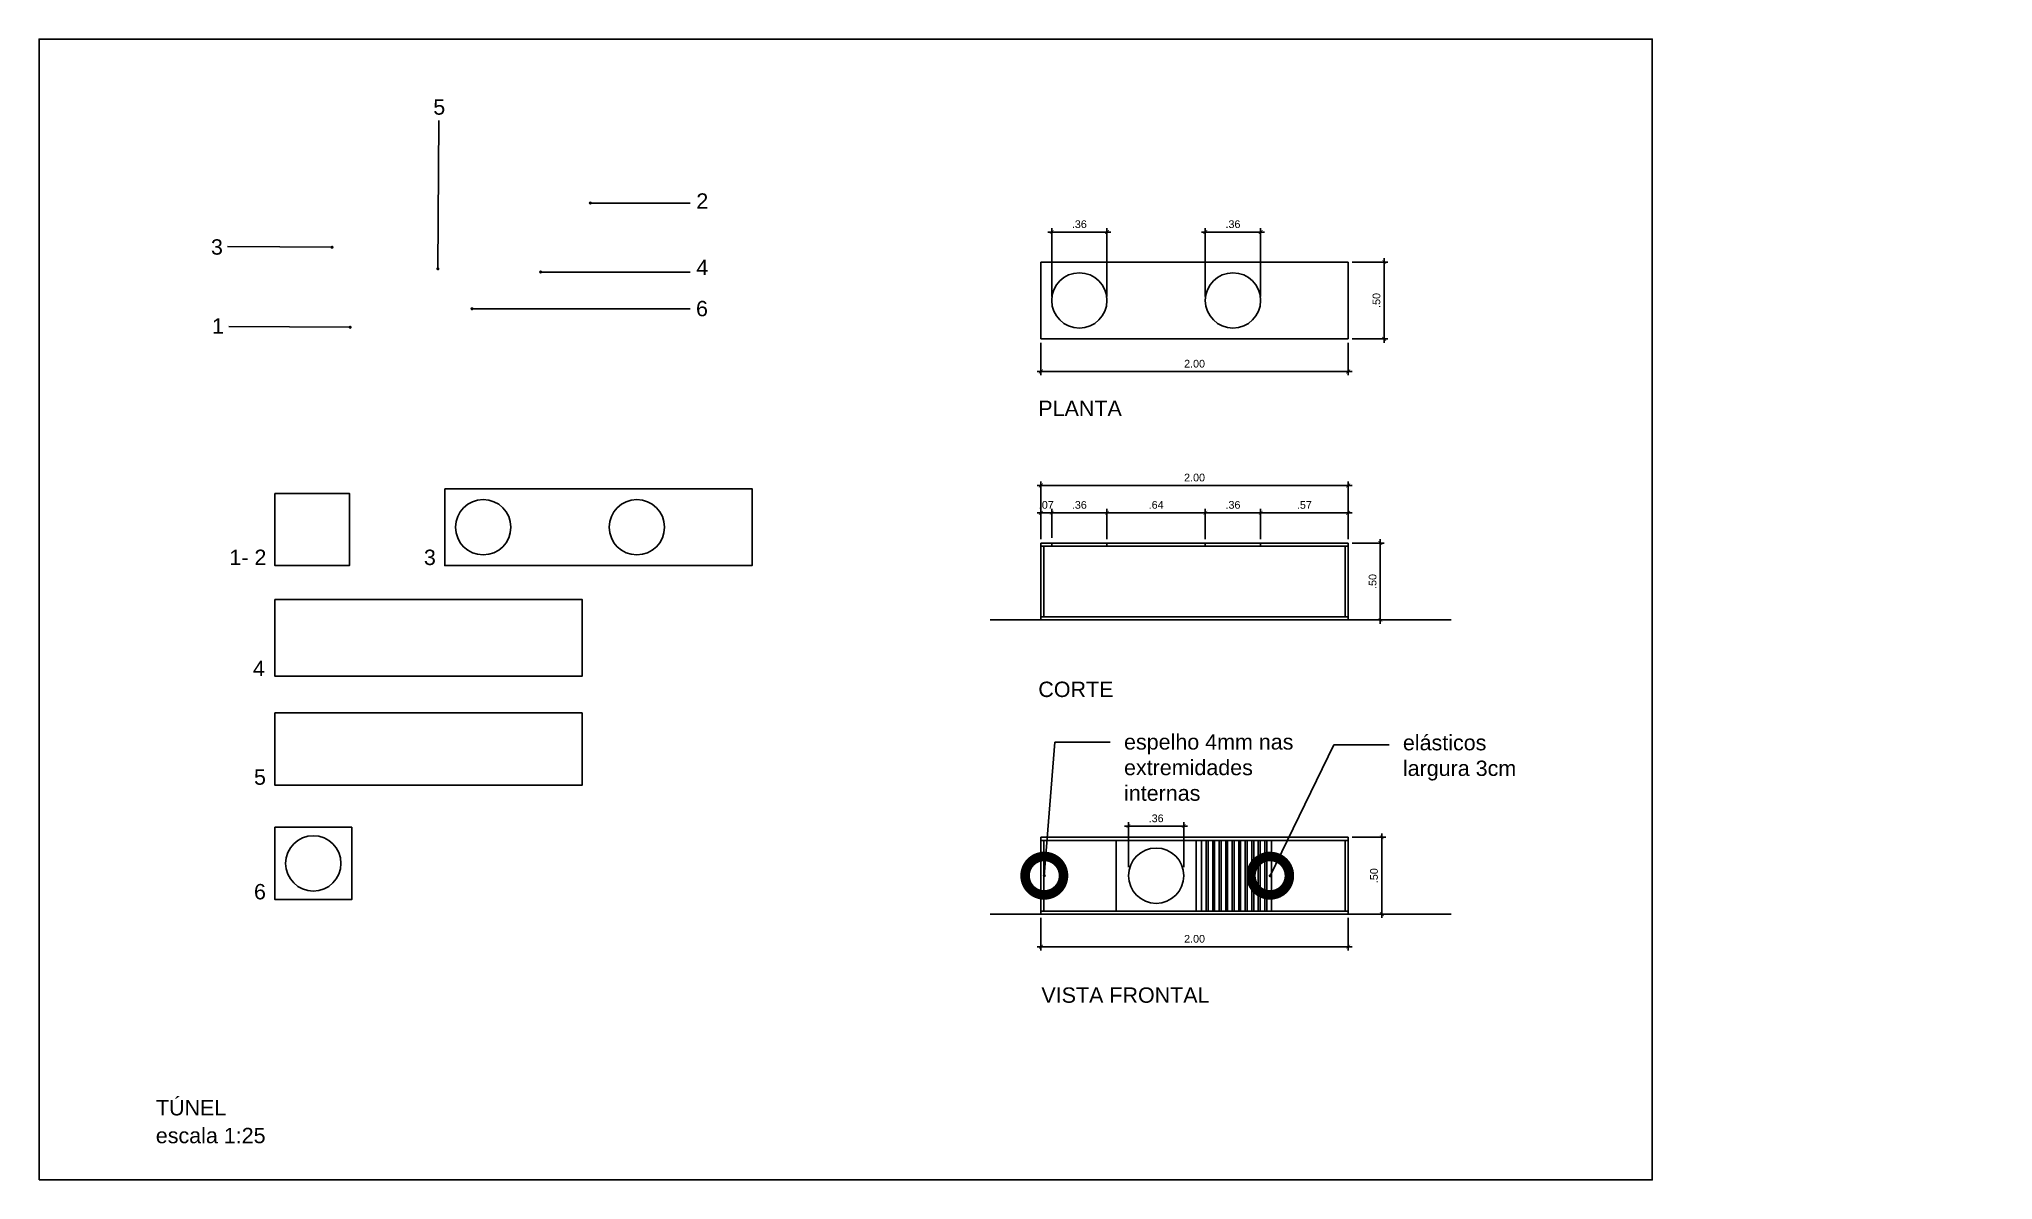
# Model space of a CAD drawing. Header units: metres. Extents: x 0.2 to 73.1, y 0.2 to 38.5.
# Drawn here: x 0.24 to 12.96, y 0.23 to 7.66 of the extents above; entities outside this region: 5.
import ezdxf
from ezdxf import colors
from ezdxf.entities.mleader import LeaderData, LeaderLine
from ezdxf.math import Vec2, Vec3

# ---------------------------------------------------------------- set-up
doc = ezdxf.new("R2010")
doc.units = ezdxf.units.M
doc.header["$LTSCALE"] = 0.05
doc.header["$MEASUREMENT"] = 0
for name, color, linetype in [('2D-CHAMADAS', 7, 'Continuous'), ('AR-MOBILIARIO', 7, 'Continuous'), ('FLIP_COTA', 1, 'Continuous'), ('FLIP_TXT_02', 2, 'Continuous'), ('FLIP_TXT_03', 1, 'Continuous'), ('UR-CALÇADAS', 7, 'Continuous')]:
    doc.layers.add(name, color=color, linetype=linetype)
doc.styles.add('080-ARIAL-100', font='arial.ttf', dxfattribs={"height": 0.175})
doc.styles.add('Arial', font='arial.ttf')
doc.dimstyles.new('PADR025', dxfattribs={"dimscale": 0, "dimtxt": 0.05, "dimasz": 0.025, "dimexe": 0.025, "dimexo": 0.025, "dimgap": 0.025, "dimtad": 1, "dimzin": 5, "dimdsep": 46, "dimtxsty": 'Arial', "dimblk1": 'ARCHTICK', "dimblk2": 'ARCHTICK', "dimsah": 1, "dimcen": 0.025, "dimdle": 0.025, "dimclrd": 12, "dimclre": 12, "dimclrt": 12, "dimadec": 0, "dimazin": 0, "dimtfac": 1, "dimtix": 1, "dimtmove": 2, "dimatfit": 3, "dimldrblk": 'ORIGIN', "dimfxl": 0.05, "dimtolj": 1, "dimtzin": 5, "dimarcsym": 0})
pattern_1 = [(10, (0, 0), (-0.01562834, 0.0886327), [])]

# ---------------------------------------------------------------- blocks, each defined once
blk = doc.blocks.new('_ArchTick')
at = {"color": 0, "linetype": 'ByBlock', "const_width": 0.15}
blk.add_lwpolyline([(-0.5, -0.5), (0.5, 0.5)], dxfattribs=at)
blk = doc.blocks.new('*D96')
at = {"layer": 'DEFPOINTS', "color": 0, "ltscale": 10, "transparency": 16777216}
for p in [(6.76, 5.704), (8.76, 5.704), (8.76, 5.492)]:
    blk.add_point(p, dxfattribs=at)
at = {"layer": 'FLIP_COTA', "color": 12, "lineweight": -2, "ltscale": 10, "transparency": 16777216}
for p, q in [((6.76, 5.679), (6.76, 5.467)), ((8.76, 5.679), (8.76, 5.467)), ((6.735, 5.492), (8.785, 5.492))]:
    blk.add_line(p, q, dxfattribs=at)
at = {"layer": 'FLIP_COTA', "color": 12, "lineweight": -2, "ltscale": 10, "transparency": 16777216, "xscale": 0.025, "yscale": 0.025, "zscale": 0.025, "rotation": 180}
blk.add_blockref('_ArchTick', (6.76, 5.492), dxfattribs=at)
at = {"layer": 'FLIP_COTA', "color": 12, "lineweight": -2, "ltscale": 10, "transparency": 16777216, "xscale": 0.025, "yscale": 0.025, "zscale": 0.025}
blk.add_blockref('_ArchTick', (8.76, 5.492), dxfattribs=at)
at = {"layer": 'FLIP_COTA', "color": 12, "ltscale": 10, "transparency": 16777216, "insert": (7.76, 5.542), "char_height": 0.05, "attachment_point": 5, "style": 'Arial'}
blk.add_mtext('\\A1;2.00', dxfattribs=at)
blk = doc.blocks.new('_Origin')
at = {"color": 0, "linetype": 'ByBlock', "lineweight": -2}
blk.add_line((0, 0), (-1, 0), dxfattribs=at)
blk.add_circle((0, 0), 0.5, dxfattribs=at)
blk = doc.blocks.new('*D97')
at = {"layer": 'DEFPOINTS', "color": 0, "ltscale": 10, "transparency": 16777216}
for p in [(8.76, 6.204), (8.994, 6.204), (8.76, 5.704)]:
    blk.add_point(p, dxfattribs=at)
at = {"layer": 'FLIP_COTA', "color": 12, "lineweight": -2, "ltscale": 10, "transparency": 16777216}
for p, q in [((8.785, 6.204), (9.019, 6.204)), ((8.994, 5.679), (8.994, 6.229)), ((8.785, 5.704), (9.019, 5.704))]:
    blk.add_line(p, q, dxfattribs=at)
at = {"layer": 'FLIP_COTA', "color": 12, "lineweight": -2, "ltscale": 10, "transparency": 16777216, "xscale": 0.025, "yscale": 0.025, "zscale": 0.025}
for p, rotation in [((8.994, 6.204), 90), ((8.994, 5.704), 270)]:
    blk.add_blockref('_ArchTick', p, dxfattribs=dict(at, rotation=rotation))
at = {"layer": 'FLIP_COTA', "color": 12, "ltscale": 10, "transparency": 16777216, "insert": (8.944, 5.954), "char_height": 0.05, "attachment_point": 5, "rotation": 90, "style": 'Arial'}
blk.add_mtext('\\A1;.50', dxfattribs=at)
blk = doc.blocks.new('*D98')
at = {"layer": 'DEFPOINTS', "color": 0, "ltscale": 10, "transparency": 16777216}
for p in [(8.76, 4.375), (8.969, 4.375), (8.76, 3.875)]:
    blk.add_point(p, dxfattribs=at)
at = {"layer": 'FLIP_COTA', "color": 12, "lineweight": -2, "ltscale": 10, "transparency": 16777216}
for p, q in [((8.785, 4.375), (8.994, 4.375)), ((8.969, 3.85), (8.969, 4.4)), ((8.785, 3.875), (8.994, 3.875))]:
    blk.add_line(p, q, dxfattribs=at)
at = {"layer": 'FLIP_COTA', "color": 12, "lineweight": -2, "ltscale": 10, "transparency": 16777216, "xscale": 0.025, "yscale": 0.025, "zscale": 0.025}
for p, rotation in [((8.969, 4.375), 90), ((8.969, 3.875), 270)]:
    blk.add_blockref('_ArchTick', p, dxfattribs=dict(at, rotation=rotation))
at = {"layer": 'FLIP_COTA', "color": 12, "ltscale": 10, "transparency": 16777216, "insert": (8.919, 4.125), "char_height": 0.05, "attachment_point": 5, "rotation": 90, "style": 'Arial'}
blk.add_mtext('\\A1;.50', dxfattribs=at)
blk = doc.blocks.new('*D87')
at = {"layer": 'DEFPOINTS', "color": 0, "ltscale": 10, "transparency": 16777216}
for p in [(6.76, 1.96), (8.76, 1.96), (8.76, 1.748)]:
    blk.add_point(p, dxfattribs=at)
at = {"layer": 'FLIP_COTA', "color": 12, "lineweight": -2, "ltscale": 10, "transparency": 16777216}
for p, q in [((6.76, 1.935), (6.76, 1.723)), ((8.76, 1.935), (8.76, 1.723)), ((6.735, 1.748), (8.785, 1.748))]:
    blk.add_line(p, q, dxfattribs=at)
at = {"layer": 'FLIP_COTA', "color": 12, "lineweight": -2, "ltscale": 10, "transparency": 16777216, "xscale": 0.025, "yscale": 0.025, "zscale": 0.025, "rotation": 180}
blk.add_blockref('_ArchTick', (6.76, 1.748), dxfattribs=at)
at = {"layer": 'FLIP_COTA', "color": 12, "lineweight": -2, "ltscale": 10, "transparency": 16777216, "xscale": 0.025, "yscale": 0.025, "zscale": 0.025}
blk.add_blockref('_ArchTick', (8.76, 1.748), dxfattribs=at)
at = {"layer": 'FLIP_COTA', "color": 12, "ltscale": 10, "transparency": 16777216, "insert": (7.76, 1.799), "char_height": 0.05, "attachment_point": 5, "style": 'Arial'}
blk.add_mtext('\\A1;2.00', dxfattribs=at)
blk = doc.blocks.new('*D88')
at = {"layer": 'DEFPOINTS', "color": 0, "ltscale": 10, "transparency": 16777216}
for p in [(8.76, 2.46), (8.979, 2.46), (8.76, 1.96)]:
    blk.add_point(p, dxfattribs=at)
at = {"layer": 'FLIP_COTA', "color": 12, "lineweight": -2, "ltscale": 10, "transparency": 16777216}
for p, q in [((8.785, 2.46), (9.004, 2.46)), ((8.979, 1.935), (8.979, 2.485)), ((8.785, 1.96), (9.004, 1.96))]:
    blk.add_line(p, q, dxfattribs=at)
at = {"layer": 'FLIP_COTA', "color": 12, "lineweight": -2, "ltscale": 10, "transparency": 16777216, "xscale": 0.025, "yscale": 0.025, "zscale": 0.025}
for p, rotation in [((8.979, 2.46), 90), ((8.979, 1.96), 270)]:
    blk.add_blockref('_ArchTick', p, dxfattribs=dict(at, rotation=rotation))
at = {"layer": 'FLIP_COTA', "color": 12, "ltscale": 10, "transparency": 16777216, "insert": (8.928, 2.21), "char_height": 0.05, "attachment_point": 5, "rotation": 90, "style": 'Arial'}
blk.add_mtext('\\A1;.50', dxfattribs=at)
blk = doc.blocks.new('*D89')
at = {"layer": 'DEFPOINTS', "color": 0, "ltscale": 10, "transparency": 16777216}
for p in [(7.19, 4.572), (6.83, 4.384), (7.19, 4.384)]:
    blk.add_point(p, dxfattribs=at)
at = {"layer": 'FLIP_COTA', "color": 12, "lineweight": -2, "ltscale": 10, "transparency": 16777216}
for p, q in [((6.83, 4.409), (6.83, 4.597)), ((7.19, 4.409), (7.19, 4.597)), ((6.805, 4.572), (7.215, 4.572))]:
    blk.add_line(p, q, dxfattribs=at)
at = {"layer": 'FLIP_COTA', "color": 12, "lineweight": -2, "ltscale": 10, "transparency": 16777216, "xscale": 0.025, "yscale": 0.025, "zscale": 0.025, "rotation": 180}
blk.add_blockref('_ArchTick', (6.83, 4.572), dxfattribs=at)
at = {"layer": 'FLIP_COTA', "color": 12, "lineweight": -2, "ltscale": 10, "transparency": 16777216, "xscale": 0.025, "yscale": 0.025, "zscale": 0.025}
blk.add_blockref('_ArchTick', (7.19, 4.572), dxfattribs=at)
at = {"layer": 'FLIP_COTA', "color": 12, "ltscale": 10, "transparency": 16777216, "insert": (7.01, 4.623), "char_height": 0.05, "attachment_point": 5, "style": 'Arial'}
blk.add_mtext('\\A1;.36', dxfattribs=at)
blk = doc.blocks.new('*D90')
at = {"layer": 'DEFPOINTS', "color": 0, "ltscale": 10, "transparency": 16777216}
for p in [(8.19, 4.572), (7.83, 4.384), (8.19, 4.384)]:
    blk.add_point(p, dxfattribs=at)
at = {"layer": 'FLIP_COTA', "color": 12, "lineweight": -2, "ltscale": 10, "transparency": 16777216}
for p, q in [((7.83, 4.409), (7.83, 4.597)), ((8.19, 4.409), (8.19, 4.597)), ((7.805, 4.572), (8.215, 4.572))]:
    blk.add_line(p, q, dxfattribs=at)
at = {"layer": 'FLIP_COTA', "color": 12, "lineweight": -2, "ltscale": 10, "transparency": 16777216, "xscale": 0.025, "yscale": 0.025, "zscale": 0.025, "rotation": 180}
blk.add_blockref('_ArchTick', (7.83, 4.572), dxfattribs=at)
at = {"layer": 'FLIP_COTA', "color": 12, "lineweight": -2, "ltscale": 10, "transparency": 16777216, "xscale": 0.025, "yscale": 0.025, "zscale": 0.025}
blk.add_blockref('_ArchTick', (8.19, 4.572), dxfattribs=at)
at = {"layer": 'FLIP_COTA', "color": 12, "ltscale": 10, "transparency": 16777216, "insert": (8.01, 4.623), "char_height": 0.05, "attachment_point": 5, "style": 'Arial'}
blk.add_mtext('\\A1;.36', dxfattribs=at)
blk = doc.blocks.new('*D91')
at = {"layer": 'DEFPOINTS', "color": 0, "ltscale": 10, "transparency": 16777216}
for p in [(6.83, 4.572), (6.76, 4.375), (6.83, 4.384)]:
    blk.add_point(p, dxfattribs=at)
at = {"layer": 'FLIP_COTA', "color": 12, "lineweight": -2, "ltscale": 10, "transparency": 16777216}
for p, q in [((6.76, 4.4), (6.76, 4.597)), ((6.83, 4.409), (6.83, 4.597)), ((6.76, 4.572), (6.735, 4.572)), ((6.76, 4.572), (6.83, 4.572)), ((6.83, 4.572), (6.855, 4.572))]:
    blk.add_line(p, q, dxfattribs=at)
at = {"layer": 'FLIP_COTA', "color": 12, "lineweight": -2, "ltscale": 10, "transparency": 16777216, "xscale": 0.025, "yscale": 0.025, "zscale": 0.025}
blk.add_blockref('_ArchTick', (6.76, 4.572), dxfattribs=at)
at = {"layer": 'FLIP_COTA', "color": 12, "lineweight": -2, "ltscale": 10, "transparency": 16777216, "xscale": 0.025, "yscale": 0.025, "zscale": 0.025, "rotation": 180}
blk.add_blockref('_ArchTick', (6.83, 4.572), dxfattribs=at)
at = {"layer": 'FLIP_COTA', "color": 12, "ltscale": 10, "transparency": 16777216, "insert": (6.795, 4.623), "char_height": 0.05, "attachment_point": 5, "style": 'Arial'}
blk.add_mtext('\\A1;.07', dxfattribs=at)
blk = doc.blocks.new('*D92')
at = {"layer": 'DEFPOINTS', "color": 0, "ltscale": 10, "transparency": 16777216}
for p in [(7.83, 4.572), (7.19, 4.375), (7.83, 4.375)]:
    blk.add_point(p, dxfattribs=at)
at = {"layer": 'FLIP_COTA', "color": 12, "lineweight": -2, "ltscale": 10, "transparency": 16777216}
for p, q in [((7.19, 4.4), (7.19, 4.597)), ((7.83, 4.4), (7.83, 4.597)), ((7.165, 4.572), (7.855, 4.572))]:
    blk.add_line(p, q, dxfattribs=at)
at = {"layer": 'FLIP_COTA', "color": 12, "lineweight": -2, "ltscale": 10, "transparency": 16777216, "xscale": 0.025, "yscale": 0.025, "zscale": 0.025, "rotation": 180}
blk.add_blockref('_ArchTick', (7.19, 4.572), dxfattribs=at)
at = {"layer": 'FLIP_COTA', "color": 12, "lineweight": -2, "ltscale": 10, "transparency": 16777216, "xscale": 0.025, "yscale": 0.025, "zscale": 0.025}
blk.add_blockref('_ArchTick', (7.83, 4.572), dxfattribs=at)
at = {"layer": 'FLIP_COTA', "color": 12, "ltscale": 10, "transparency": 16777216, "insert": (7.51, 4.623), "char_height": 0.05, "attachment_point": 5, "style": 'Arial'}
blk.add_mtext('\\A1;.64', dxfattribs=at)
blk = doc.blocks.new('*D93')
at = {"layer": 'DEFPOINTS', "color": 0, "ltscale": 10, "transparency": 16777216}
for p in [(8.76, 4.572), (8.19, 4.375), (8.76, 4.375)]:
    blk.add_point(p, dxfattribs=at)
at = {"layer": 'FLIP_COTA', "color": 12, "lineweight": -2, "ltscale": 10, "transparency": 16777216}
for p, q in [((8.19, 4.4), (8.19, 4.597)), ((8.76, 4.4), (8.76, 4.597)), ((8.165, 4.572), (8.785, 4.572))]:
    blk.add_line(p, q, dxfattribs=at)
at = {"layer": 'FLIP_COTA', "color": 12, "lineweight": -2, "ltscale": 10, "transparency": 16777216, "xscale": 0.025, "yscale": 0.025, "zscale": 0.025, "rotation": 180}
blk.add_blockref('_ArchTick', (8.19, 4.572), dxfattribs=at)
at = {"layer": 'FLIP_COTA', "color": 12, "lineweight": -2, "ltscale": 10, "transparency": 16777216, "xscale": 0.025, "yscale": 0.025, "zscale": 0.025}
blk.add_blockref('_ArchTick', (8.76, 4.572), dxfattribs=at)
at = {"layer": 'FLIP_COTA', "color": 12, "ltscale": 10, "transparency": 16777216, "insert": (8.475, 4.623), "char_height": 0.05, "attachment_point": 5, "style": 'Arial'}
blk.add_mtext('\\A1;.57', dxfattribs=at)
blk = doc.blocks.new('_DotSmall')
at = {"color": 0, "linetype": 'ByBlock', "const_width": 0.5}
blk.add_lwpolyline([(-0.0625, 0, 1), (0.0625, 0, 1)], format="xyb", close=True, dxfattribs=at)
blk = doc.blocks.new('*D94')
at = {"layer": 'DEFPOINTS', "color": 0, "ltscale": 10, "transparency": 16777216}
for p in [(8.76, 4.75), (6.76, 4.375), (8.76, 4.375)]:
    blk.add_point(p, dxfattribs=at)
at = {"layer": 'FLIP_COTA', "color": 12, "lineweight": -2, "ltscale": 10, "transparency": 16777216}
for p, q in [((6.735, 4.75), (8.785, 4.75)), ((6.76, 4.4), (6.76, 4.775)), ((8.76, 4.4), (8.76, 4.775))]:
    blk.add_line(p, q, dxfattribs=at)
at = {"layer": 'FLIP_COTA', "color": 12, "lineweight": -2, "ltscale": 10, "transparency": 16777216, "xscale": 0.025, "yscale": 0.025, "zscale": 0.025, "rotation": 180}
blk.add_blockref('_ArchTick', (6.76, 4.75), dxfattribs=at)
at = {"layer": 'FLIP_COTA', "color": 12, "lineweight": -2, "ltscale": 10, "transparency": 16777216, "xscale": 0.025, "yscale": 0.025, "zscale": 0.025}
blk.add_blockref('_ArchTick', (8.76, 4.75), dxfattribs=at)
at = {"layer": 'FLIP_COTA', "color": 12, "ltscale": 10, "transparency": 16777216, "insert": (7.76, 4.801), "char_height": 0.05, "attachment_point": 5, "style": 'Arial'}
blk.add_mtext('\\A1;2.00', dxfattribs=at)
blk = doc.blocks.new('*D95')
at = {"layer": 'DEFPOINTS', "color": 0, "ltscale": 10, "transparency": 16777216}
for p in [(7.69, 2.533), (7.33, 2.24), (7.69, 2.24)]:
    blk.add_point(p, dxfattribs=at)
at = {"layer": 'FLIP_COTA', "color": 12, "lineweight": -2, "ltscale": 10, "transparency": 16777216}
for p, q in [((7.33, 2.265), (7.33, 2.558)), ((7.69, 2.265), (7.69, 2.558)), ((7.305, 2.533), (7.715, 2.533))]:
    blk.add_line(p, q, dxfattribs=at)
at = {"layer": 'FLIP_COTA', "color": 12, "lineweight": -2, "ltscale": 10, "transparency": 16777216, "xscale": 0.025, "yscale": 0.025, "zscale": 0.025, "rotation": 180}
blk.add_blockref('_ArchTick', (7.33, 2.533), dxfattribs=at)
at = {"layer": 'FLIP_COTA', "color": 12, "lineweight": -2, "ltscale": 10, "transparency": 16777216, "xscale": 0.025, "yscale": 0.025, "zscale": 0.025}
blk.add_blockref('_ArchTick', (7.69, 2.533), dxfattribs=at)
at = {"layer": 'FLIP_COTA', "color": 12, "ltscale": 10, "transparency": 16777216, "insert": (7.51, 2.583), "char_height": 0.05, "attachment_point": 5, "style": 'Arial'}
blk.add_mtext('\\A1;.36', dxfattribs=at)

msp = doc.modelspace()

# ---------------------------------------------------------------- hatches: boundary and pattern name
at = {"layer": 'AR-MOBILIARIO', "linetype": 'Continuous', "lineweight": 0, "true_color": 0x5d5d5d}
h = msp.add_hatch(dxfattribs=at)
h.set_pattern_fill('MADEIRA_1', color=251, style=0, pattern_type=2)
h.set_pattern_definition(pattern_1)
h.paths.add_polyline_path([(35.991, 24.851), (35.978, 24.867), (35.532, 24.762), (35.533, 24.751), (35.539, 24.746), (35.547, 24.747)])
h = msp.add_hatch(dxfattribs=at)
h.set_pattern_fill('MADEIRA_1', color=251, style=0, pattern_type=2)
h.set_pattern_definition(pattern_1)
h.paths.add_polyline_path([(35.53, 24.777), (35.537, 24.764), (35.544, 24.765)])
h = msp.add_hatch(dxfattribs=at)
h.set_pattern_fill('MADEIRA_1', color=251, style=0, pattern_type=2)
h.set_pattern_definition(pattern_1)
h.paths.add_polyline_path([(35.532, 24.762), (35.537, 24.764), (35.53, 24.777)])
h = msp.add_hatch(dxfattribs=at)
h.set_pattern_fill('MADEIRA_1', color=251, style=0, pattern_type=2)
h.set_pattern_definition(pattern_1)
h.paths.add_polyline_path([(35.863, 24.471), (35.865, 24.493), (35.858, 24.499), (35.841, 24.489)])
at = {"layer": 'UR-CALÇADAS', "linetype": 'Continuous', "lineweight": 0, "true_color": 0x55697f}
msp.add_hatch(color=147, dxfattribs=at).paths.add_polyline_path([(73.119, 38.452), (73.103, 38.424, 0.005311)])

# ---------------------------------------------------------------- linework, layer by layer
at = {"layer": '2D-CHAMADAS', "color": 1}
for p, q in [((2.841, 7.126), (2.835, 6.16)), ((3.827, 6.588), (4.478, 6.588)), ((1.465, 6.306), (2.146, 6.3)), ((3.504, 6.139), (4.478, 6.139)), ((3.057, 5.9), (4.478, 5.9)), ((1.474, 5.785), (2.264, 5.779)), ((7.836, 2.44), (7.806, 2.44)), ((7.806, 2.44), (7.806, 1.98)), ((7.836, 1.98), (7.836, 2.44)), ((7.878, 2.44), (7.848, 2.44)), ((7.848, 2.44), (7.848, 1.98)), ((7.878, 1.98), (7.878, 2.44)), ((7.92, 2.44), (7.89, 2.44)), ((7.89, 2.44), (7.89, 1.98)), ((7.92, 1.98), (7.92, 2.44)), ((7.806, 1.98), (7.836, 1.98)), ((7.848, 1.98), (7.878, 1.98)), ((7.89, 1.98), (7.92, 1.98))]:
    msp.add_line(p, q, dxfattribs=at)
at = {"layer": '2D-CHAMADAS', "color": 2}
for p, q in [((7.26, 6.204), (6.76, 6.204)), ((6.76, 6.204), (6.76, 5.704)), ((7.76, 6.204), (7.26, 6.204)), ((8.26, 6.204), (7.76, 6.204)), ((8.76, 6.204), (8.26, 6.204)), ((8.76, 5.704), (8.76, 6.204)), ((6.76, 5.704), (7.26, 5.704)), ((7.26, 5.704), (7.76, 5.704)), ((7.76, 5.704), (8.26, 5.704)), ((8.26, 5.704), (8.76, 5.704)), ((6.83, 4.375), (6.76, 4.375)), ((6.76, 4.375), (6.76, 3.875)), ((6.83, 4.355), (6.76, 4.355)), ((6.78, 4.355), (6.78, 3.895)), ((6.83, 4.355), (6.83, 4.375)), ((7.26, 4.375), (7.19, 4.375)), ((7.19, 4.355), (7.19, 4.375)), ((7.83, 4.355), (7.19, 4.355)), ((7.76, 4.375), (7.26, 4.375)), ((7.83, 4.375), (7.76, 4.375)), ((7.83, 4.355), (7.83, 4.375)), ((8.26, 4.375), (8.19, 4.375)), ((8.19, 4.355), (8.19, 4.375)), ((8.76, 4.355), (8.19, 4.355)), ((8.76, 4.375), (8.26, 4.375)), ((8.74, 3.895), (8.74, 4.355)), ((8.76, 3.875), (8.76, 4.375)), ((6.76, 3.895), (8.76, 3.895)), ((6.76, 3.875), (7.26, 3.875)), ((7.26, 3.875), (8.76, 3.875)), ((6.76, 2.46), (7.25, 2.46)), ((6.76, 1.96), (6.76, 2.46)), ((6.76, 2.44), (7.77, 2.44)), ((6.78, 1.98), (6.78, 2.44)), ((7.77, 2.46), (7.25, 2.46)), ((7.25, 2.44), (7.25, 1.98)), ((7.77, 2.46), (8.27, 2.46)), ((7.77, 1.98), (7.77, 2.44)), ((7.77, 2.44), (8.27, 2.44)), ((8.76, 2.46), (8.27, 2.46)), ((8.76, 2.44), (8.27, 2.44)), ((8.74, 1.98), (8.74, 2.44)), ((8.76, 1.96), (8.76, 2.46)), ((7.77, 1.98), (6.76, 1.98)), ((7.25, 1.96), (6.76, 1.96)), ((7.25, 1.96), (7.77, 1.96)), ((8.27, 1.98), (7.77, 1.98)), ((8.27, 1.96), (7.77, 1.96)), ((8.27, 1.98), (8.76, 1.98)), ((8.27, 1.96), (8.76, 1.96))]:
    msp.add_line(p, q, dxfattribs=at)
at = {"layer": '2D-CHAMADAS', "color": 4}
for p, q in [((6.43, 3.875), (9.43, 3.875)), ((6.43, 1.96), (9.43, 1.96))]:
    msp.add_line(p, q, dxfattribs=at)
at = {"layer": '2D-CHAMADAS', "color": 1, "const_width": 0.01}
for points in [[(3.822, 6.588, 1), (3.832, 6.588, 1)], [(2.141, 6.3, 1), (2.151, 6.3, 1)], [(2.83, 6.16, 1), (2.84, 6.16, 1)], [(3.499, 6.139, 1), (3.509, 6.139, 1)], [(3.052, 5.9, 1), (3.062, 5.9, 1)], [(2.259, 5.779, 1), (2.269, 5.779, 1)], [(6.777, 2.21, 1), (6.787, 2.21, 1)], [(8.247, 2.21, 1), (8.257, 2.21, 1)]]:
    msp.add_lwpolyline(points, format="xyb", close=True, dxfattribs=at)
at = {"layer": '2D-CHAMADAS', "color": 2}
for points in [[(2.88, 4.728), (4.88, 4.728), (4.88, 4.228), (2.88, 4.228)], [(1.774, 4.698), (1.774, 4.228), (2.259, 4.228), (2.259, 4.698)], [(1.774, 4.008), (3.774, 4.008), (3.774, 3.508), (1.774, 3.508)], [(1.774, 3.269), (3.774, 3.269), (3.774, 2.799), (1.774, 2.799)], [(1.774, 2.525), (2.274, 2.525), (2.274, 2.055), (1.774, 2.055)]]:
    msp.add_lwpolyline(points, close=True, dxfattribs=at)
at = {"layer": '2D-CHAMADAS', "color": 14, "true_color": 0x9f0004}
for points in [[(6.83, 4.375), (7.19, 4.375), (7.19, 4.355), (6.83, 4.355)], [(7.83, 4.375), (8.19, 4.375), (8.19, 4.355), (7.83, 4.355)]]:
    msp.add_lwpolyline(points, close=True, dxfattribs=at)
at = {"layer": '2D-CHAMADAS', "color": 1}
for points in [[(7.933, 1.98), (7.963, 1.98), (7.963, 2.44), (7.933, 2.44)], [(7.975, 1.98), (8.005, 1.98), (8.005, 2.44), (7.975, 2.44)], [(8.018, 1.98), (8.048, 1.98), (8.048, 2.44), (8.018, 2.44)], [(8.06, 1.98), (8.09, 1.98), (8.09, 2.44), (8.06, 2.44)], [(8.103, 1.98), (8.133, 1.98), (8.133, 2.44), (8.103, 2.44)], [(8.145, 1.98), (8.175, 1.98), (8.175, 2.44), (8.145, 2.44)], [(8.188, 1.98), (8.218, 1.98), (8.218, 2.44), (8.188, 2.44)], [(8.23, 1.98), (8.26, 1.98), (8.26, 2.44), (8.23, 2.44)]]:
    msp.add_lwpolyline(points, close=True, dxfattribs=at)
at = {"layer": '2D-CHAMADAS', "color": 2}
for centre in [(7.01, 5.954), (8.01, 5.954), (3.13, 4.478), (4.13, 4.478), (2.024, 2.29), (7.51, 2.21)]:
    msp.add_circle(centre, 0.18, dxfattribs=at)
at = {"layer": 'DEFPOINTS'}
msp.add_lwpolyline([(0.239, 0.23), (10.739, 0.23), (10.739, 7.655), (0.239, 7.655)], close=True, dxfattribs=at)
at = {"layer": 'FLIP_COTA', "color": 12, "ltscale": 10}
for p, q in [((6.805, 6.399), (7.215, 6.399)), ((6.83, 5.979), (6.83, 6.424)), ((7.19, 5.979), (7.19, 6.424)), ((7.805, 6.399), (8.215, 6.399)), ((7.83, 5.979), (7.83, 6.424)), ((8.19, 5.979), (8.19, 6.424))]:
    msp.add_line(p, q, dxfattribs=at)

# ---------------------------------------------------------------- block references
at = {"layer": 'FLIP_COTA', "color": 12, "ltscale": 10, "xscale": 0.025, "yscale": 0.025, "zscale": 0.025, "rotation": 180}
for p in [(6.83, 6.399), (7.83, 6.399)]:
    msp.add_blockref('_ArchTick', p, dxfattribs=at)
at = {"layer": 'FLIP_COTA', "color": 12, "ltscale": 10, "xscale": 0.025, "yscale": 0.025, "zscale": 0.025}
for p in [(7.19, 6.399), (8.19, 6.399)]:
    msp.add_blockref('_ArchTick', p, dxfattribs=at)

# ---------------------------------------------------------------- texts
at = {"layer": 'FLIP_COTA', "color": 12, "ltscale": 10, "char_height": 0.05, "attachment_point": 5, "style": 'Arial'}
for insert in [(7.01, 6.45), (8.01, 6.45)]:
    msp.add_mtext('\\A1;.36', dxfattribs=dict(at, insert=insert))
at = {"layer": 'FLIP_TXT_02', "char_height": 0.1, "width": 3.9314, "attachment_point": 1, "style": '080-ARIAL-100'}
for s, insert in [('5 ', (2.805, 7.263)), ('2 ', (4.517, 6.651)), ('3 ', (1.358, 6.352)), ('4', (4.517, 6.219)), ('6 ', (4.515, 5.951)), ('1 ', (1.365, 5.838)), ('PLANTA', (6.743, 5.302)), ('1- 2 ', (1.478, 4.332)), ('3 ', (2.744, 4.332)), ('4 ', (1.631, 3.609)), ('CORTE', (6.743, 3.473)), ('5', (1.638, 2.902)), ('6', (1.638, 2.156)), ('VISTA FRONTAL', (6.763, 1.483)), ('TÚNEL', (1, 0.75)), ('escala 1:25', (0.999, 0.569))]:
    msp.add_mtext(s, dxfattribs=dict(at, insert=insert))

# ---------------------------------------------------------------- dimensions: what is measured, and where the dimension line sits
at = {"layer": 'FLIP_COTA', "ltscale": 10}
for base, p1, p2, picture, middle in [((8.994, 6.204), (8.76, 5.704), (8.76, 6.204), '*D97', (8.944, 5.954)), ((8.969, 4.375), (8.76, 3.875), (8.76, 4.375), '*D98', (8.919, 4.125)), ((8.979, 2.46), (8.76, 1.96), (8.76, 2.46), '*D88', (8.928, 2.21))]:
    dim = msp.add_linear_dim(base=base, p1=p1, p2=p2, angle=90, dimstyle='PADR025', override={"dimscale": 1}, dxfattribs=at)
    dim.commit()
    dim.dimension.update_dxf_attribs({"geometry": picture, "text_midpoint": middle})
for base, p1, p2, picture, middle in [((8.76, 5.492), (6.76, 5.704), (8.76, 5.704), '*D96', (7.76, 5.542)), ((8.76, 4.75), (6.76, 4.375), (8.76, 4.375), '*D94', (7.76, 4.801)), ((6.83, 4.572), (6.76, 4.375), (6.83, 4.384), '*D91', (6.795, 4.623)), ((7.19, 4.572), (6.83, 4.384), (7.19, 4.384), '*D89', (7.01, 4.623)), ((7.83, 4.572), (7.19, 4.375), (7.83, 4.375), '*D92', (7.51, 4.623)), ((8.19, 4.572), (7.83, 4.384), (8.19, 4.384), '*D90', (8.01, 4.623)), ((8.76, 4.572), (8.19, 4.375), (8.76, 4.375), '*D93', (8.475, 4.623)), ((7.69, 2.533), (7.33, 2.24), (7.69, 2.24), '*D95', (7.51, 2.583)), ((8.76, 1.748), (6.76, 1.96), (8.76, 1.96), '*D87', (7.76, 1.799))]:
    dim = msp.add_linear_dim(base=base, p1=p1, p2=p2, dimstyle='PADR025', override={"dimscale": 1}, dxfattribs=at)
    dim.commit()
    dim.dimension.update_dxf_attribs({"geometry": picture, "text_midpoint": middle})

# ---------------------------------------------------------------- leaders
at = {"layer": 'FLIP_TXT_03'}
ml = msp.add_multileader_mtext('Standard', dxfattribs=at)
ml.set_content('espelho 4mm nas \\Pextremidades \\Pinternas', color=256, style='Arial')
ml.set_leader_properties()
ml.set_arrow_properties(name='DOTSMALL')
ml.build(insert=Vec2(0, 0))
ml.multileader.update_dxf_attribs({"text_right_attachment_type": 6, "dogleg_length": 0.36, "arrow_head_size": 0.5})
ctx = ml.context
ctx.base_point, ctx.char_height, ctx.arrow_head_size, ctx.landing_gap_size, ctx.plane_origin = Vec3(7.211, 3.08), 0.1, 0.5, 0.09, Vec3(7.577, -1.009)
ctx.right_attachment = 6
notes = []
notes.append((ctx, [(0, (1, 1, 0), (6.851, 3.08), (1, 0), 0.36, [(0, [(6.782, 2.21)], 0, [])])]))
ctx.mtext.insert, ctx.mtext.width, ctx.mtext.flow_direction = Vec3(7.301, 3.131), 3.84005, 5
ml = msp.add_multileader_mtext('Standard', dxfattribs=at)
ml.set_content('elásticos \\Plargura 3cm', color=256, style='Arial')
ml.set_leader_properties()
ml.set_arrow_properties(name='DOTSMALL')
ml.build(insert=Vec2(0, 0))
ml.multileader.update_dxf_attribs({"text_right_attachment_type": 6, "dogleg_length": 0.36, "arrow_head_size": 0.5})
ctx = ml.context
ctx.base_point, ctx.char_height, ctx.arrow_head_size, ctx.landing_gap_size, ctx.plane_origin = Vec3(9.026, 3.061), 0.1, 0.5, 0.09, Vec3(9.048, -1.009)
ctx.right_attachment = 6
notes.append((ctx, [(0, (1, 1, 0), (8.666, 3.061), (1, 0), 0.36, [(0, [(8.252, 2.21)], 0, [])])]))
ctx.mtext.insert, ctx.mtext.width, ctx.mtext.flow_direction = Vec3(9.116, 3.126), 3.84005, 5
for ctx, leaders in notes:
    for number, flags, end, landing, length, lines in leaders:
        leader = LeaderData()
        leader.index, (leader.has_last_leader_line, leader.has_dogleg_vector, leader.attachment_direction) = number, flags
        leader.last_leader_point, leader.dogleg_vector, leader.dogleg_length = Vec3(end), Vec3(landing), length
        for number, points, colour, breaks in lines:
            line = LeaderLine()
            line.index, line.vertices, line.color, line.breaks = number, Vec3.list(points), colors.encode_raw_color(colour), breaks
            leader.lines.append(line)
        ctx.leaders.append(leader)

doc.saveas('drawing.dxf')
